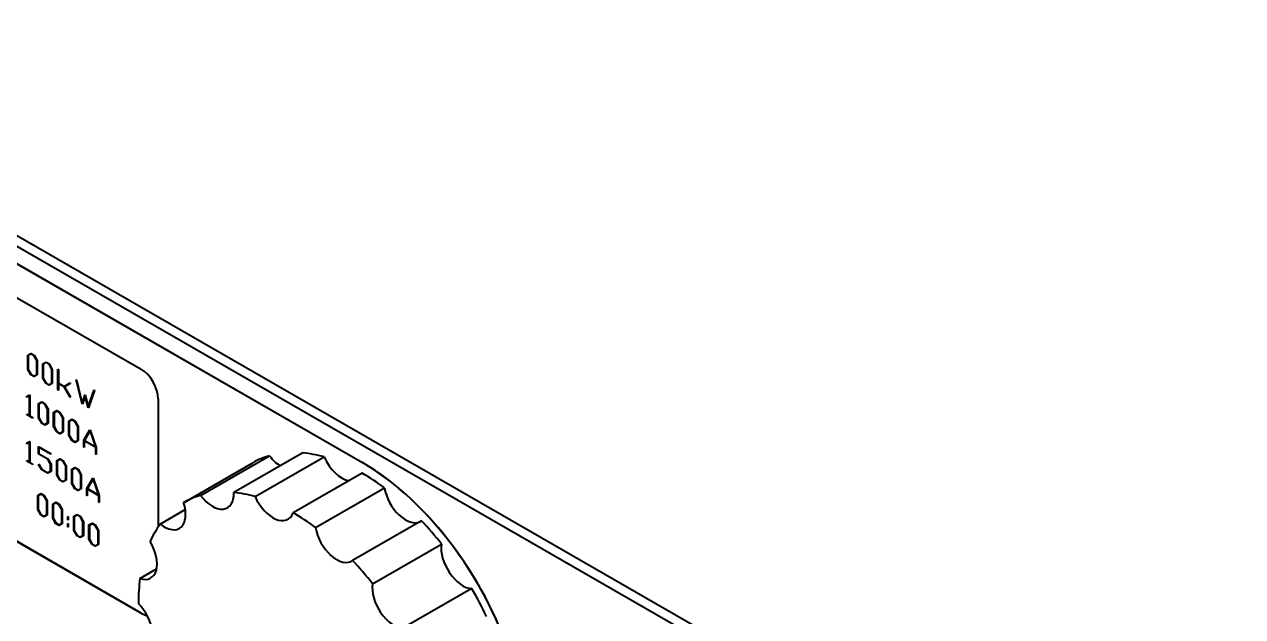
# Model space of a CAD drawing. Header units: millimetres. Extents: x 0 to 4752, y 0 to 3360.
# Drawn here: x 3834.8 to 3914.7, y 2554.1 to 2593 of the extents above; entities that cross this region are included whole.
import ezdxf

# ---------------------------------------------------------------- set-up
doc = ezdxf.new("R2010")
doc.units = ezdxf.units.MM
doc.header["$LTSCALE"] = 8
doc.layers.add('가시적인 것(ISO)', color=3, linetype='Continuous', lineweight=40)
doc.layers.add('가시적인 좁은 것(ISO)', color=3, linetype='Continuous', lineweight=35)

msp = doc.modelspace()

# ---------------------------------------------------------------- linework, layer by layer
at = {"layer": '가시적인 것(ISO)'}
for p, q in [((3757.11, 2623.593), (3974.334, 2498.503)), ((3972.979, 2498.565), (3757.905, 2622.417)), ((3856.948, 2564.249), (3808.245, 2592.295)), ((3808.251, 2592.298), (3856.954, 2564.252)), ((3809.037, 2589.615), (3842.413, 2570.395)), ((3842.413, 2554.371), (3809.037, 2573.591)), ((3809.043, 2573.594), (3842.419, 2554.375)), ((3834.981, 2571.309), (3835.187, 2571.428)), ((3834.987, 2571.312), (3834.981, 2571.309)), ((3834.981, 2570.381), (3834.981, 2571.309)), ((3834.987, 2571.312), (3835.187, 2571.428)), ((3834.987, 2570.385), (3834.987, 2571.312)), ((3835.197, 2571.392), (3835.008, 2571.282)), ((3835.008, 2571.282), (3835.008, 2570.378)), ((3835.187, 2571.428), (3835.395, 2571.308)), ((3835.203, 2571.396), (3835.197, 2571.392)), ((3835.385, 2571.284), (3835.197, 2571.392)), ((3835.391, 2571.287), (3835.203, 2571.396)), ((3835.391, 2571.287), (3835.385, 2571.284)), ((3835.575, 2570.955), (3835.385, 2571.284)), ((3835.581, 2570.958), (3835.391, 2571.287)), ((3835.395, 2571.308), (3835.601, 2570.952)), ((3835.581, 2570.958), (3835.575, 2570.955)), ((3835.575, 2570.051), (3835.575, 2570.955)), ((3835.581, 2570.054), (3835.581, 2570.958)), ((3835.601, 2570.952), (3835.601, 2570.024)), ((3835.971, 2570.739), (3836.177, 2570.858)), ((3835.977, 2570.742), (3836.177, 2570.858)), ((3836.187, 2570.822), (3835.998, 2570.712)), ((3836.177, 2570.858), (3836.385, 2570.738)), ((3836.193, 2570.826), (3836.187, 2570.822)), ((3836.375, 2570.714), (3836.187, 2570.822)), ((3836.381, 2570.717), (3836.193, 2570.826)), ((3834.987, 2570.385), (3834.981, 2570.381)), ((3835.187, 2570.026), (3834.981, 2570.381)), ((3835.193, 2570.029), (3834.987, 2570.385)), ((3835.008, 2570.378), (3835.197, 2570.05)), ((3835.193, 2570.029), (3835.187, 2570.026)), ((3835.395, 2569.906), (3835.187, 2570.026)), ((3835.401, 2569.909), (3835.193, 2570.029)), ((3835.197, 2570.05), (3835.385, 2569.942)), ((3835.385, 2569.942), (3835.575, 2570.051)), ((3835.601, 2570.024), (3835.395, 2569.906)), ((3835.581, 2570.054), (3835.575, 2570.051)), ((3835.977, 2570.742), (3835.971, 2570.739)), ((3835.971, 2569.811), (3835.971, 2570.739)), ((3835.977, 2569.815), (3835.977, 2570.742)), ((3835.998, 2570.712), (3835.998, 2569.807)), ((3836.381, 2570.717), (3836.375, 2570.714)), ((3836.565, 2570.385), (3836.375, 2570.714)), ((3836.571, 2570.388), (3836.381, 2570.717)), ((3836.385, 2570.738), (3836.591, 2570.382)), ((3836.571, 2570.388), (3836.565, 2570.385)), ((3836.565, 2569.481), (3836.565, 2570.385)), ((3836.571, 2569.484), (3836.571, 2570.388)), ((3836.591, 2570.382), (3836.591, 2569.454)), ((3836.961, 2569.018), (3836.961, 2570.392)), ((3836.961, 2570.392), (3836.988, 2570.376)), ((3836.967, 2569.021), (3836.967, 2570.388)), ((3836.988, 2570.376), (3836.988, 2569.476)), ((3835.401, 2569.909), (3835.395, 2569.906)), ((3835.977, 2569.815), (3835.971, 2569.811)), ((3836.177, 2569.456), (3835.971, 2569.811)), ((3836.183, 2569.459), (3835.977, 2569.815)), ((3835.998, 2569.807), (3836.187, 2569.48)), ((3836.183, 2569.459), (3836.177, 2569.456)), ((3836.385, 2569.336), (3836.177, 2569.456)), ((3836.391, 2569.339), (3836.183, 2569.459)), ((3836.187, 2569.48), (3836.375, 2569.372)), ((3836.375, 2569.372), (3836.565, 2569.481)), ((3836.591, 2569.454), (3836.385, 2569.336)), ((3836.391, 2569.339), (3836.385, 2569.336)), ((3836.571, 2569.484), (3836.565, 2569.481)), ((3836.988, 2569.476), (3837.365, 2569.258)), ((3836.994, 2569.449), (3836.988, 2569.445)), ((3837.365, 2569.228), (3836.988, 2569.445)), ((3836.988, 2569.445), (3836.988, 2569.003)), ((3837.371, 2569.232), (3836.994, 2569.449)), ((3837.365, 2569.258), (3837.756, 2569.488)), ((3837.371, 2569.262), (3837.365, 2569.258)), ((3837.371, 2569.232), (3837.365, 2569.228)), ((3837.756, 2568.55), (3837.365, 2569.228)), ((3837.371, 2569.262), (3837.756, 2569.488)), ((3837.762, 2568.553), (3837.371, 2569.232)), ((3837.775, 2569.454), (3837.388, 2569.23)), ((3837.388, 2569.23), (3837.775, 2568.561)), ((3837.756, 2569.488), (3837.775, 2569.454)), ((3838.149, 2569.701), (3838.176, 2569.697)), ((3838.545, 2568.106), (3838.149, 2569.701)), ((3838.551, 2568.109), (3838.156, 2569.7)), ((3838.176, 2569.697), (3838.558, 2568.147)), ((3834.9, 2568.585), (3835.103, 2568.701)), ((3834.92, 2568.551), (3834.9, 2568.585)), ((3834.925, 2568.554), (3834.905, 2568.588)), ((3835.095, 2568.654), (3834.92, 2568.551)), ((3835.1, 2568.658), (3835.095, 2568.654)), ((3835.095, 2567.333), (3835.095, 2568.654)), ((3835.1, 2567.336), (3835.1, 2568.658)), ((3835.103, 2568.701), (3835.121, 2568.69)), ((3835.121, 2568.69), (3835.121, 2567.318)), ((3836.967, 2569.021), (3836.961, 2569.018)), ((3836.988, 2569.003), (3836.961, 2569.018)), ((3836.988, 2569.009), (3836.967, 2569.021)), ((3837.775, 2568.561), (3837.756, 2568.55)), ((3838.558, 2568.147), (3838.755, 2568.719)), ((3838.564, 2568.15), (3838.757, 2568.712)), ((3838.755, 2568.623), (3838.572, 2568.091)), ((3838.755, 2568.719), (3838.954, 2567.919)), ((3838.761, 2568.627), (3838.755, 2568.623)), ((3838.94, 2567.879), (3838.755, 2568.623)), ((3838.946, 2567.882), (3838.761, 2568.627)), ((3838.954, 2567.919), (3839.336, 2569.029)), ((3838.96, 2567.922), (3839.339, 2569.025)), ((3839.363, 2569.002), (3838.967, 2567.863)), ((3839.336, 2569.029), (3839.363, 2569.002)), ((3843.544, 2568.436), (3843.544, 2560.042)), ((3835.689, 2568.125), (3835.895, 2568.245)), ((3835.694, 2568.128), (3835.689, 2568.125)), ((3835.689, 2567.198), (3835.689, 2568.125)), ((3835.694, 2568.128), (3835.895, 2568.245)), ((3835.694, 2567.201), (3835.694, 2568.128)), ((3835.905, 2568.209), (3835.716, 2568.098)), ((3835.716, 2568.098), (3835.716, 2567.194)), ((3835.895, 2568.245), (3836.103, 2568.125)), ((3835.91, 2568.212), (3835.905, 2568.209)), ((3836.093, 2568.101), (3835.905, 2568.209)), ((3836.098, 2568.104), (3835.91, 2568.212)), ((3836.098, 2568.104), (3836.093, 2568.101)), ((3836.283, 2567.772), (3836.093, 2568.101)), ((3836.288, 2567.775), (3836.098, 2568.104)), ((3836.103, 2568.125), (3836.309, 2567.768)), ((3836.288, 2567.775), (3836.283, 2567.772)), ((3836.283, 2566.867), (3836.283, 2567.772)), ((3836.288, 2566.871), (3836.288, 2567.775)), ((3836.309, 2567.768), (3836.309, 2566.841)), ((3836.679, 2567.555), (3836.885, 2567.675)), ((3836.684, 2567.558), (3836.885, 2567.675)), ((3836.895, 2567.639), (3836.706, 2567.528)), ((3836.885, 2567.675), (3837.093, 2567.555)), ((3836.9, 2567.642), (3836.895, 2567.639)), ((3837.083, 2567.531), (3836.895, 2567.639)), ((3837.088, 2567.534), (3836.9, 2567.642)), ((3838.551, 2568.109), (3838.545, 2568.106)), ((3838.572, 2568.091), (3838.545, 2568.106)), ((3838.574, 2568.096), (3838.551, 2568.109)), ((3838.564, 2568.15), (3838.558, 2568.147)), ((3838.946, 2567.882), (3838.94, 2567.879)), ((3838.967, 2567.863), (3838.94, 2567.879)), ((3838.969, 2567.869), (3838.946, 2567.882)), ((3838.96, 2567.922), (3838.954, 2567.919)), ((3834.91, 2567.41), (3834.91, 2567.44)), ((3834.91, 2567.44), (3835.095, 2567.333)), ((3834.915, 2567.413), (3834.91, 2567.41)), ((3835.306, 2567.181), (3834.91, 2567.41)), ((3834.915, 2567.413), (3834.915, 2567.436)), ((3835.306, 2567.188), (3834.915, 2567.413)), ((3835.1, 2567.336), (3835.095, 2567.333)), ((3835.121, 2567.318), (3835.306, 2567.212)), ((3835.306, 2567.212), (3835.306, 2567.181)), ((3835.694, 2567.201), (3835.689, 2567.198)), ((3835.895, 2566.842), (3835.689, 2567.198)), ((3835.9, 2566.846), (3835.694, 2567.201)), ((3835.716, 2567.194), (3835.905, 2566.867)), ((3835.9, 2566.846), (3835.895, 2566.842)), ((3836.103, 2566.723), (3835.895, 2566.842)), ((3836.108, 2566.726), (3835.9, 2566.846)), ((3835.905, 2566.867), (3836.093, 2566.758)), ((3836.093, 2566.758), (3836.283, 2566.867)), ((3836.309, 2566.841), (3836.103, 2566.723)), ((3836.288, 2566.871), (3836.283, 2566.867)), ((3836.684, 2567.558), (3836.679, 2567.555)), ((3836.679, 2566.628), (3836.679, 2567.555)), ((3836.684, 2566.631), (3836.684, 2567.558)), ((3836.706, 2567.528), (3836.706, 2566.624)), ((3837.088, 2567.534), (3837.083, 2567.531)), ((3837.273, 2567.201), (3837.083, 2567.531)), ((3837.278, 2567.205), (3837.088, 2567.534)), ((3837.093, 2567.555), (3837.299, 2567.198)), ((3837.278, 2567.205), (3837.273, 2567.201)), ((3837.273, 2566.297), (3837.273, 2567.201)), ((3837.278, 2566.301), (3837.278, 2567.205)), ((3837.299, 2567.198), (3837.299, 2566.271)), ((3837.668, 2566.985), (3837.874, 2567.105)), ((3837.674, 2566.988), (3837.668, 2566.985)), ((3837.668, 2566.058), (3837.668, 2566.985)), ((3837.674, 2566.988), (3837.874, 2567.105)), ((3837.674, 2566.061), (3837.674, 2566.988)), ((3837.884, 2567.069), (3837.695, 2566.958)), ((3837.695, 2566.958), (3837.695, 2566.054)), ((3837.874, 2567.105), (3838.082, 2566.985)), ((3837.89, 2567.072), (3837.884, 2567.069)), ((3838.072, 2566.96), (3837.884, 2567.069)), ((3838.078, 2566.964), (3837.89, 2567.072)), ((3838.078, 2566.964), (3838.072, 2566.96)), ((3838.262, 2566.631), (3838.072, 2566.96)), ((3838.268, 2566.635), (3838.078, 2566.964)), ((3838.082, 2566.985), (3838.288, 2566.628)), ((3836.108, 2566.726), (3836.103, 2566.723)), ((3836.684, 2566.631), (3836.679, 2566.628)), ((3836.885, 2566.272), (3836.679, 2566.628)), ((3836.89, 2566.275), (3836.684, 2566.631)), ((3836.706, 2566.624), (3836.895, 2566.297)), ((3836.89, 2566.275), (3836.885, 2566.272)), ((3837.093, 2566.152), (3836.885, 2566.272)), ((3837.098, 2566.156), (3836.89, 2566.275)), ((3836.895, 2566.297), (3837.083, 2566.188)), ((3837.083, 2566.188), (3837.273, 2566.297)), ((3837.299, 2566.271), (3837.093, 2566.152)), ((3837.098, 2566.156), (3837.093, 2566.152)), ((3837.278, 2566.301), (3837.273, 2566.297)), ((3837.674, 2566.061), (3837.668, 2566.058)), ((3837.874, 2565.702), (3837.668, 2566.058)), ((3837.88, 2565.705), (3837.674, 2566.061)), ((3837.695, 2566.054), (3837.884, 2565.726)), ((3838.268, 2566.635), (3838.262, 2566.631)), ((3838.262, 2565.727), (3838.262, 2566.631)), ((3838.268, 2565.731), (3838.268, 2566.635)), ((3838.288, 2566.628), (3838.288, 2565.701)), ((3838.658, 2565.726), (3839.052, 2566.411)), ((3838.664, 2565.729), (3839.055, 2566.41)), ((3839.067, 2566.368), (3838.693, 2565.717)), ((3839.052, 2566.411), (3839.083, 2566.393)), ((3839.073, 2566.371), (3839.067, 2566.368)), ((3839.442, 2565.286), (3839.067, 2566.368)), ((3839.448, 2565.289), (3839.073, 2566.371)), ((3839.083, 2566.393), (3839.476, 2565.255)), ((3834.9, 2565.531), (3835.103, 2565.647)), ((3834.92, 2565.497), (3834.9, 2565.531)), ((3834.925, 2565.5), (3834.905, 2565.535)), ((3835.095, 2565.601), (3834.92, 2565.497)), ((3835.1, 2565.604), (3835.095, 2565.601)), ((3835.095, 2564.279), (3835.095, 2565.601)), ((3835.1, 2564.282), (3835.1, 2565.604)), ((3835.103, 2565.647), (3835.121, 2565.636)), ((3835.121, 2565.636), (3835.121, 2564.264)), ((3835.689, 2565.309), (3836.494, 2564.846)), ((3835.689, 2564.822), (3835.689, 2565.309)), ((3835.694, 2564.825), (3835.694, 2565.306)), ((3835.721, 2565.267), (3835.716, 2565.264)), ((3836.494, 2564.816), (3835.716, 2565.264)), ((3835.716, 2565.264), (3835.716, 2564.836)), ((3836.494, 2564.822), (3835.721, 2565.267)), ((3837.88, 2565.705), (3837.874, 2565.702)), ((3838.082, 2565.582), (3837.874, 2565.702)), ((3838.088, 2565.586), (3837.88, 2565.705)), ((3837.884, 2565.726), (3838.072, 2565.618)), ((3838.072, 2565.618), (3838.262, 2565.727)), ((3838.288, 2565.701), (3838.082, 2565.582)), ((3838.088, 2565.586), (3838.082, 2565.582)), ((3838.268, 2565.731), (3838.262, 2565.727)), ((3838.664, 2565.729), (3838.658, 2565.726)), ((3838.658, 2565.265), (3838.658, 2565.726)), ((3838.664, 2565.268), (3838.658, 2565.265)), ((3838.685, 2565.249), (3838.658, 2565.265)), ((3838.664, 2565.268), (3838.664, 2565.729)), ((3838.685, 2565.256), (3838.664, 2565.268)), ((3838.691, 2565.695), (3838.685, 2565.692)), ((3838.685, 2565.692), (3838.685, 2565.249)), ((3839.45, 2565.251), (3838.685, 2565.692)), ((3839.456, 2565.255), (3838.691, 2565.695)), ((3838.693, 2565.717), (3839.442, 2565.286)), ((3839.448, 2565.289), (3839.442, 2565.286)), ((3839.456, 2565.255), (3839.45, 2565.251)), ((3839.45, 2564.809), (3839.45, 2565.251)), ((3839.456, 2564.812), (3839.456, 2565.255)), ((3839.476, 2565.255), (3839.476, 2564.794)), ((3834.91, 2564.386), (3835.095, 2564.279)), ((3834.91, 2564.356), (3834.91, 2564.386)), ((3834.915, 2564.359), (3834.915, 2564.382)), ((3835.694, 2564.825), (3835.689, 2564.822)), ((3836.291, 2564.475), (3835.689, 2564.822)), ((3836.296, 2564.478), (3835.694, 2564.825)), ((3835.716, 2564.836), (3836.301, 2564.499)), ((3836.296, 2564.478), (3836.291, 2564.475)), ((3836.481, 2564.147), (3836.291, 2564.475)), ((3836.486, 2564.15), (3836.296, 2564.478)), ((3836.301, 2564.499), (3836.507, 2564.142)), ((3836.494, 2564.846), (3836.494, 2564.816)), ((3836.877, 2564.387), (3837.083, 2564.507)), ((3836.882, 2564.39), (3836.877, 2564.387)), ((3836.877, 2563.46), (3836.877, 2564.387)), ((3836.882, 2564.39), (3837.083, 2564.507)), ((3836.882, 2563.463), (3836.882, 2564.39)), ((3837.093, 2564.471), (3836.904, 2564.36)), ((3837.083, 2564.507), (3837.291, 2564.387)), ((3837.098, 2564.474), (3837.093, 2564.471)), ((3837.281, 2564.363), (3837.093, 2564.471)), ((3837.286, 2564.366), (3837.098, 2564.474)), ((3837.291, 2564.387), (3837.496, 2564.03)), ((3839.456, 2564.812), (3839.45, 2564.809)), ((3839.476, 2564.794), (3839.45, 2564.809)), ((3839.476, 2564.8), (3839.456, 2564.812)), ((3846.319, 2562.104), (3850.844, 2564.71)), ((3853.031, 2564.894), (3848.506, 2562.288)), ((3849.902, 2562.023), (3854.428, 2564.63)), ((3834.915, 2564.359), (3834.91, 2564.356)), ((3835.306, 2564.128), (3834.91, 2564.356)), ((3835.306, 2564.134), (3834.915, 2564.359)), ((3835.1, 2564.282), (3835.095, 2564.279)), ((3835.121, 2564.264), (3835.306, 2564.158)), ((3835.306, 2564.158), (3835.306, 2564.128)), ((3835.692, 2564.138), (3835.712, 2564.148)), ((3835.895, 2563.788), (3835.692, 2564.138)), ((3835.9, 2563.792), (3835.697, 2564.141)), ((3835.712, 2564.148), (3835.905, 2563.813)), ((3835.9, 2563.792), (3835.895, 2563.788)), ((3836.301, 2563.555), (3835.895, 2563.788)), ((3836.306, 2563.558), (3835.9, 2563.792)), ((3835.905, 2563.813), (3836.291, 2563.59)), ((3836.291, 2563.59), (3836.481, 2563.7)), ((3836.507, 2563.673), (3836.301, 2563.555)), ((3836.486, 2564.15), (3836.481, 2564.147)), ((3836.481, 2563.7), (3836.481, 2564.147)), ((3836.486, 2563.703), (3836.481, 2563.7)), ((3836.486, 2563.703), (3836.486, 2564.15)), ((3836.507, 2564.142), (3836.507, 2563.673)), ((3836.904, 2564.36), (3836.904, 2563.456)), ((3837.286, 2564.366), (3837.281, 2564.363)), ((3837.47, 2564.034), (3837.281, 2564.363)), ((3837.476, 2564.037), (3837.286, 2564.366)), ((3837.476, 2564.037), (3837.47, 2564.034)), ((3837.47, 2563.129), (3837.47, 2564.034)), ((3837.476, 2563.133), (3837.476, 2564.037)), ((3837.496, 2564.03), (3837.496, 2563.103)), ((3837.866, 2563.817), (3838.072, 2563.937)), ((3837.872, 2563.82), (3837.866, 2563.817)), ((3837.866, 2562.89), (3837.866, 2563.817)), ((3837.872, 2563.82), (3838.072, 2563.937)), ((3837.872, 2562.893), (3837.872, 2563.82)), ((3838.082, 2563.901), (3837.893, 2563.79)), ((3837.893, 2563.79), (3837.893, 2562.886)), ((3838.072, 2563.937), (3838.28, 2563.817)), ((3838.088, 2563.904), (3838.082, 2563.901)), ((3838.27, 2563.793), (3838.082, 2563.901)), ((3838.276, 2563.796), (3838.088, 2563.904)), ((3838.276, 2563.796), (3838.27, 2563.793)), ((3838.46, 2563.463), (3838.27, 2563.793)), ((3838.466, 2563.467), (3838.276, 2563.796)), ((3838.28, 2563.817), (3838.486, 2563.46)), ((3845.237, 2561.645), (3849.762, 2564.251)), ((3836.306, 2563.558), (3836.301, 2563.555)), ((3836.882, 2563.463), (3836.877, 2563.46)), ((3837.083, 2563.104), (3836.877, 2563.46)), ((3837.088, 2563.108), (3836.882, 2563.463)), ((3836.904, 2563.456), (3837.093, 2563.129)), ((3837.088, 2563.108), (3837.083, 2563.104)), ((3837.291, 2562.985), (3837.083, 2563.104)), ((3837.296, 2562.988), (3837.088, 2563.108)), ((3837.093, 2563.129), (3837.281, 2563.02)), ((3837.281, 2563.02), (3837.47, 2563.129)), ((3837.496, 2563.103), (3837.291, 2562.985)), ((3837.296, 2562.988), (3837.291, 2562.985)), ((3837.476, 2563.133), (3837.47, 2563.129)), ((3837.872, 2562.893), (3837.866, 2562.89)), ((3838.072, 2562.534), (3837.866, 2562.89)), ((3838.078, 2562.537), (3837.872, 2562.893)), ((3837.893, 2562.886), (3838.082, 2562.559)), ((3838.466, 2563.467), (3838.46, 2563.463)), ((3838.46, 2562.559), (3838.46, 2563.463)), ((3838.466, 2562.563), (3838.466, 2563.467)), ((3838.486, 2563.46), (3838.486, 2562.533)), ((3838.856, 2562.558), (3839.25, 2563.243)), ((3838.862, 2562.561), (3839.253, 2563.242)), ((3839.265, 2563.2), (3838.891, 2562.549)), ((3839.25, 2563.243), (3839.281, 2563.225)), ((3839.271, 2563.203), (3839.265, 2563.2)), ((3839.64, 2562.118), (3839.265, 2563.2)), ((3839.646, 2562.121), (3839.271, 2563.203)), ((3839.281, 2563.225), (3839.674, 2562.087)), ((3856.926, 2563.557), (3852.4, 2560.951)), ((3835.631, 2562.097), (3835.837, 2562.216)), ((3835.637, 2562.1), (3835.631, 2562.097)), ((3835.631, 2561.169), (3835.631, 2562.097)), ((3835.637, 2562.1), (3835.837, 2562.216)), ((3835.637, 2561.173), (3835.637, 2562.1)), ((3835.847, 2562.18), (3835.658, 2562.07)), ((3835.658, 2562.07), (3835.658, 2561.165)), ((3835.837, 2562.216), (3836.045, 2562.096)), ((3835.853, 2562.184), (3835.847, 2562.18)), ((3836.035, 2562.072), (3835.847, 2562.18)), ((3836.041, 2562.075), (3835.853, 2562.184)), ((3836.041, 2562.075), (3836.035, 2562.072)), ((3836.225, 2561.743), (3836.035, 2562.072)), ((3836.231, 2561.746), (3836.041, 2562.075)), ((3836.045, 2562.096), (3836.251, 2561.74)), ((3838.078, 2562.537), (3838.072, 2562.534)), ((3838.28, 2562.414), (3838.072, 2562.534)), ((3838.286, 2562.418), (3838.078, 2562.537)), ((3838.082, 2562.559), (3838.27, 2562.45)), ((3838.27, 2562.45), (3838.46, 2562.559)), ((3838.486, 2562.533), (3838.28, 2562.414)), ((3838.286, 2562.418), (3838.28, 2562.414)), ((3838.466, 2562.563), (3838.46, 2562.559)), ((3838.862, 2562.561), (3838.856, 2562.558)), ((3838.856, 2562.097), (3838.856, 2562.558)), ((3838.862, 2562.1), (3838.856, 2562.097)), ((3838.883, 2562.081), (3838.856, 2562.097)), ((3838.862, 2562.1), (3838.862, 2562.561)), ((3838.883, 2562.088), (3838.862, 2562.1)), ((3838.889, 2562.527), (3838.883, 2562.524)), ((3838.883, 2562.524), (3838.883, 2562.081)), ((3839.648, 2562.083), (3838.883, 2562.524)), ((3839.654, 2562.087), (3838.889, 2562.527)), ((3838.891, 2562.549), (3839.64, 2562.118)), ((3839.646, 2562.121), (3839.64, 2562.118)), ((3839.654, 2562.087), (3839.648, 2562.083)), ((3839.648, 2561.641), (3839.648, 2562.083)), ((3839.654, 2561.644), (3839.654, 2562.087)), ((3839.674, 2562.087), (3839.674, 2561.626)), ((3853.869, 2559.986), (3858.395, 2562.592)), ((3836.231, 2561.746), (3836.225, 2561.743)), ((3836.225, 2560.839), (3836.225, 2561.743)), ((3836.231, 2560.842), (3836.231, 2561.746)), ((3836.251, 2561.74), (3836.251, 2560.812)), ((3836.621, 2561.527), (3836.827, 2561.646)), ((3836.627, 2561.53), (3836.621, 2561.527)), ((3836.621, 2560.599), (3836.621, 2561.527)), ((3836.627, 2561.53), (3836.827, 2561.646)), ((3836.627, 2560.603), (3836.627, 2561.53)), ((3836.837, 2561.61), (3836.648, 2561.499)), ((3836.648, 2561.499), (3836.648, 2560.595)), ((3836.827, 2561.646), (3837.035, 2561.526)), ((3836.843, 2561.614), (3836.837, 2561.61)), ((3837.025, 2561.502), (3836.837, 2561.61)), ((3837.031, 2561.505), (3836.843, 2561.614)), ((3837.031, 2561.505), (3837.025, 2561.502)), ((3837.215, 2561.173), (3837.025, 2561.502)), ((3837.221, 2561.176), (3837.031, 2561.505)), ((3837.035, 2561.526), (3837.241, 2561.17)), ((3839.654, 2561.644), (3839.648, 2561.641)), ((3839.674, 2561.626), (3839.648, 2561.641)), ((3839.674, 2561.632), (3839.654, 2561.644)), ((3835.637, 2561.173), (3835.631, 2561.169)), ((3835.837, 2560.814), (3835.631, 2561.169)), ((3835.843, 2560.817), (3835.637, 2561.173)), ((3835.658, 2561.165), (3835.847, 2560.838)), ((3835.843, 2560.817), (3835.837, 2560.814)), ((3836.045, 2560.694), (3835.837, 2560.814)), ((3836.051, 2560.697), (3835.843, 2560.817)), ((3835.847, 2560.838), (3836.035, 2560.73)), ((3836.035, 2560.73), (3836.225, 2560.839)), ((3836.251, 2560.812), (3836.045, 2560.694)), ((3836.051, 2560.697), (3836.045, 2560.694)), ((3836.231, 2560.842), (3836.225, 2560.839)), ((3836.627, 2560.603), (3836.621, 2560.599)), ((3836.827, 2560.244), (3836.621, 2560.599)), ((3836.833, 2560.247), (3836.627, 2560.603)), ((3836.648, 2560.595), (3836.837, 2560.268)), ((3837.221, 2561.176), (3837.215, 2561.173)), ((3837.215, 2560.269), (3837.215, 2561.173)), ((3837.221, 2560.272), (3837.221, 2561.176)), ((3837.241, 2561.17), (3837.241, 2560.242)), ((3837.611, 2560.493), (3837.611, 2560.721)), ((3837.611, 2560.721), (3837.638, 2560.705)), ((3837.617, 2560.496), (3837.611, 2560.493)), ((3837.638, 2560.477), (3837.611, 2560.493)), ((3837.617, 2560.496), (3837.617, 2560.717)), ((3837.638, 2560.484), (3837.617, 2560.496)), ((3837.638, 2560.705), (3837.638, 2560.477)), ((3838.007, 2560.728), (3838.213, 2560.848)), ((3838.013, 2560.732), (3838.007, 2560.728)), ((3838.007, 2559.801), (3838.007, 2560.728)), ((3838.013, 2560.732), (3838.213, 2560.848)), ((3838.013, 2559.805), (3838.013, 2560.732)), ((3838.223, 2560.812), (3838.034, 2560.701)), ((3838.034, 2560.701), (3838.034, 2559.797)), ((3838.213, 2560.848), (3838.421, 2560.728)), ((3838.229, 2560.815), (3838.223, 2560.812)), ((3838.411, 2560.704), (3838.223, 2560.812)), ((3838.417, 2560.707), (3838.229, 2560.815)), ((3838.417, 2560.707), (3838.411, 2560.704)), ((3838.601, 2560.375), (3838.411, 2560.704)), ((3838.607, 2560.378), (3838.417, 2560.707)), ((3838.421, 2560.728), (3838.627, 2560.371)), ((3843.664, 2560.214), (3845.317, 2561.166)), ((3860.824, 2560.426), (3856.299, 2557.82)), ((3836.833, 2560.247), (3836.827, 2560.244)), ((3837.035, 2560.124), (3836.827, 2560.244)), ((3837.041, 2560.127), (3836.833, 2560.247)), ((3836.837, 2560.268), (3837.025, 2560.16)), ((3837.025, 2560.16), (3837.215, 2560.269)), ((3837.241, 2560.242), (3837.035, 2560.124)), ((3837.041, 2560.127), (3837.035, 2560.124)), ((3837.221, 2560.272), (3837.215, 2560.269)), ((3837.611, 2560.264), (3837.638, 2560.248)), ((3837.611, 2560.035), (3837.611, 2560.264)), ((3837.617, 2560.038), (3837.611, 2560.035)), ((3837.638, 2560.02), (3837.611, 2560.035)), ((3837.617, 2560.038), (3837.617, 2560.261)), ((3837.638, 2560.026), (3837.617, 2560.038)), ((3837.638, 2560.248), (3837.638, 2560.02)), ((3838.013, 2559.805), (3838.007, 2559.801)), ((3838.213, 2559.446), (3838.007, 2559.801)), ((3838.219, 2559.449), (3838.013, 2559.805)), ((3838.034, 2559.797), (3838.223, 2559.47)), ((3838.607, 2560.378), (3838.601, 2560.375)), ((3838.601, 2559.471), (3838.601, 2560.375)), ((3838.607, 2559.474), (3838.607, 2560.378)), ((3838.627, 2560.371), (3838.627, 2559.444)), ((3838.997, 2560.158), (3839.203, 2560.278)), ((3839.003, 2560.162), (3838.997, 2560.158)), ((3838.997, 2559.231), (3838.997, 2560.158)), ((3839.003, 2560.162), (3839.203, 2560.278)), ((3839.003, 2559.234), (3839.003, 2560.162)), ((3839.213, 2560.242), (3839.024, 2560.131)), ((3839.024, 2560.131), (3839.024, 2559.227)), ((3839.203, 2560.278), (3839.411, 2560.158)), ((3839.219, 2560.245), (3839.213, 2560.242)), ((3839.401, 2560.134), (3839.213, 2560.242)), ((3839.407, 2560.137), (3839.219, 2560.245)), ((3839.407, 2560.137), (3839.401, 2560.134)), ((3839.591, 2559.805), (3839.401, 2560.134)), ((3839.597, 2559.808), (3839.407, 2560.137)), ((3839.411, 2560.158), (3839.617, 2559.801)), ((3839.597, 2559.808), (3839.591, 2559.805)), ((3839.591, 2558.901), (3839.591, 2559.805)), ((3839.597, 2558.904), (3839.597, 2559.808)), ((3839.617, 2559.801), (3839.617, 2558.874)), ((3838.219, 2559.449), (3838.213, 2559.446)), ((3838.421, 2559.326), (3838.213, 2559.446)), ((3838.427, 2559.329), (3838.219, 2559.449)), ((3838.223, 2559.47), (3838.411, 2559.362)), ((3838.411, 2559.362), (3838.601, 2559.471)), ((3838.627, 2559.444), (3838.421, 2559.326)), ((3838.427, 2559.329), (3838.421, 2559.326)), ((3838.607, 2559.474), (3838.601, 2559.471)), ((3839.003, 2559.234), (3838.997, 2559.231)), ((3839.203, 2558.876), (3838.997, 2559.231)), ((3839.209, 2558.879), (3839.003, 2559.234)), ((3839.024, 2559.227), (3839.213, 2558.9)), ((3839.209, 2558.879), (3839.203, 2558.876)), ((3839.411, 2558.756), (3839.203, 2558.876)), ((3839.417, 2558.759), (3839.209, 2558.879)), ((3839.213, 2558.9), (3839.401, 2558.792)), ((3839.401, 2558.792), (3839.591, 2558.901)), ((3839.617, 2558.874), (3839.411, 2558.756)), ((3839.597, 2558.904), (3839.591, 2558.901)), ((3857.616, 2556.301), (3862.142, 2558.907)), ((3839.417, 2558.759), (3839.411, 2558.756)), ((3842.344, 2556.643), (3843.437, 2557.272)), ((3864.132, 2555.977), (3859.607, 2553.371))]:
    msp.add_line(p, q, dxfattribs=at)
for centre, major_axis, start_param, end_param in [((3842.413, 2569.087), (0.798, -1.387), 0.787332, 2.358128), ((3856.948, 2551.772), (-7.186, 12.479), 6.142556, 6.283185), ((3851.618, 2565.632), (0.998, -1.733), 4.920449, 5.449665), ((3856.948, 2551.772), (-7.186, 12.479), 5.749856, 5.894599), ((3855.596, 2564.878), (0.998, -1.733), 4.52775, 5.842364), ((3856.948, 2551.822), (7.585, -13.172), 5.966369, 8.641314), ((3856.954, 2551.825), (7.585, -13.172), 0, 2.358128), ((3856.948, 2551.772), (7.186, -12.479), 2.215565, 2.360308), ((3852.423, 2549.166), (-7.186, 12.479), 6.142556, 6.287299), ((3847.093, 2563.026), (0.998, -1.733), 4.920449, 7.116706), ((3852.423, 2549.166), (-7.186, 12.479), 5.749856, 5.894599), ((3851.07, 2562.272), (0.998, -1.733), 4.52775, 6.724007), ((3859.779, 2562.129), (0.998, -1.733), 4.135051, 6.235063), ((3843.927, 2561.67), (0.998, -1.733), 5.313148, 7.509405), ((3852.423, 2549.166), (7.186, -12.479), 2.215565, 2.360308), ((3856.948, 2551.772), (7.186, -12.479), 1.822866, 1.967609), ((3852.423, 2549.166), (-7.186, 12.479), 0.252069, 0.396812), ((3855.254, 2559.523), (0.998, -1.733), 4.135051, 6.331308), ((3842.054, 2558.41), (0.998, -1.733), 5.705847, 7.902104), ((3863.531, 2557.803), (0.998, -1.733), 3.742352, 5.938609), ((3852.423, 2549.166), (7.186, -12.479), 1.822866, 1.967609), ((3852.423, 2549.166), (-7.186, 12.479), 0.644768, 0.789511), ((3859.006, 2555.197), (0.998, -1.733), 3.742352, 5.938609), ((3856.948, 2551.772), (7.186, -12.479), 1.430167, 1.57491), ((3841.76, 2553.742), (0.998, -1.733), 6.098546, 8.294803), ((3842.413, 2555.679), (-0.798, 1.387), 2.358128, 2.720735), ((3842.419, 2555.683), (0.798, -1.387), 5.499721, 5.854762)]:
    msp.add_ellipse(centre, major_axis=major_axis, ratio=0.578093, start_param=start_param, end_param=end_param, dxfattribs=at)
at = {"layer": '가시적인 좁은 것(ISO)'}
for p, q in [((3856.954, 2564.252), (3856.948, 2564.249)), ((3842.419, 2554.375), (3842.413, 2554.371))]:
    msp.add_line(p, q, dxfattribs=at)

doc.saveas('drawing.dxf')
